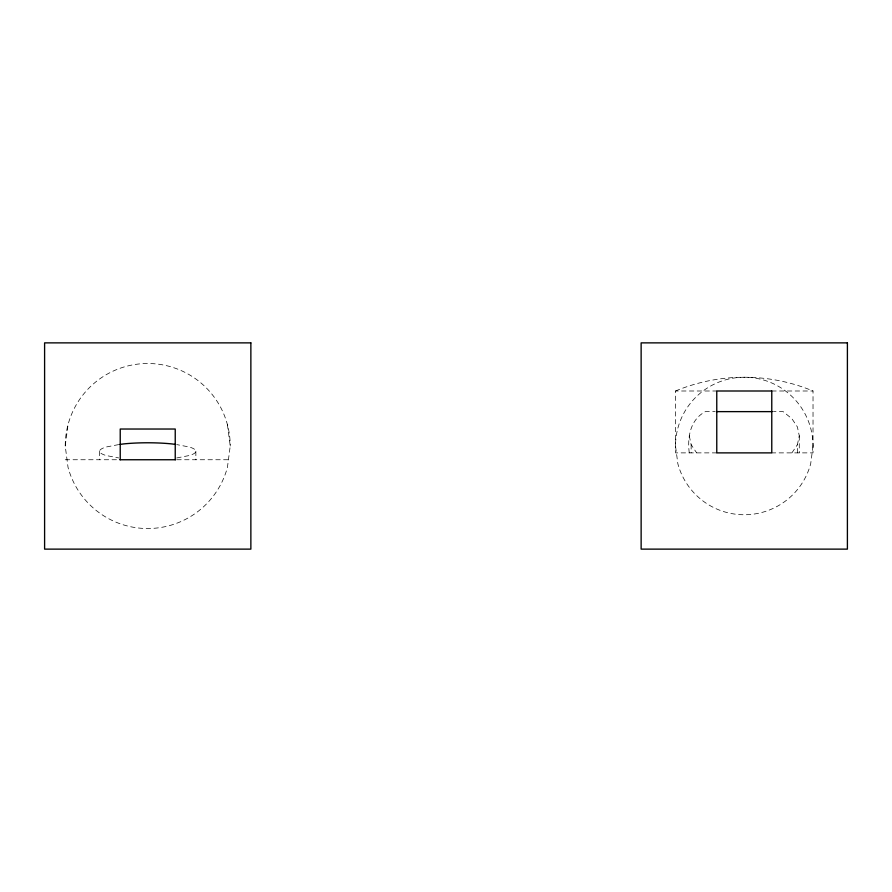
<?xml version="1.0" encoding="UTF-8"?>
<svg xmlns="http://www.w3.org/2000/svg" width="892" height="892" viewBox="0 0 892 892"><rect width="100%" height="100%" fill="white"/><g stroke="black" fill="none" stroke-linecap="round" stroke-linejoin="round"><path stroke-width="0.67" stroke-dasharray="4.46 3.34" d="M227.427 424.648L230.236 446L227.427 467.352A82.499 82.499 0 0 1 68.037 467.352L65.228 446L68.037 424.648M689.271 452.88C687.23 437.281 690.207 419.653 705.371 411.625L715.105 411.625M797.403 452.88L797.403 444.629L799.277 435.787L797.403 426.945L791.906 418.705L783.165 411.625L773.442 411.625M791.906 452.88L797.403 444.629M118.681 444.595L106.048 447.026A49.495 8.597 0 0 0 106.059 455.511L118.681 457.942M176.783 457.942L189.405 455.511A49.495 8.597 0 0 0 189.405 447.026L176.783 444.595M716.767 452.88L675.512 452.88L675.512 390.997L716.767 390.997M771.77 390.997L813.025 390.997L813.025 452.88L771.77 452.88M65.228 459.748L120.23 459.748M176.783 459.748L230.236 459.748M689.271 435.787L691.144 444.629L696.641 452.88M799.277 435.787L799.277 452.88M691.144 444.629L691.144 452.88M195.861 451.263L195.861 459.748M99.603 451.263L99.603 459.748M65.228 446A82.499 82.499 0 0 1 147.726 363.501A82.499 82.499 0 0 1 230.236 446M675.512 390.997A178.757 178.757 0 0 1 813.025 390.997M813.025 446L810.683 463.795A68.751 68.751 0 0 1 677.864 463.795L675.512 446A68.751 68.751 0 0 1 744.274 377.249A68.751 68.751 0 0 1 813.025 446"/><path stroke-width="1.34" d="M119.929 444.417L123.665 443.915A47.521 8.251 0 0 1 171.799 443.915L175.534 444.417M716.488 411.625L772.048 411.625M119.929 459.748L175.534 459.748M175.233 459.748L175.233 429.03L120.23 429.03L120.23 459.748M250.864 342.874L44.6 342.874L44.6 549.126L250.864 549.126L250.864 342.874M847.4 342.874L641.136 342.874L641.136 549.126L847.4 549.126L847.4 342.874M771.77 390.997L716.767 390.997L716.767 452.88L771.77 452.88L771.77 390.997"/></g></svg>
